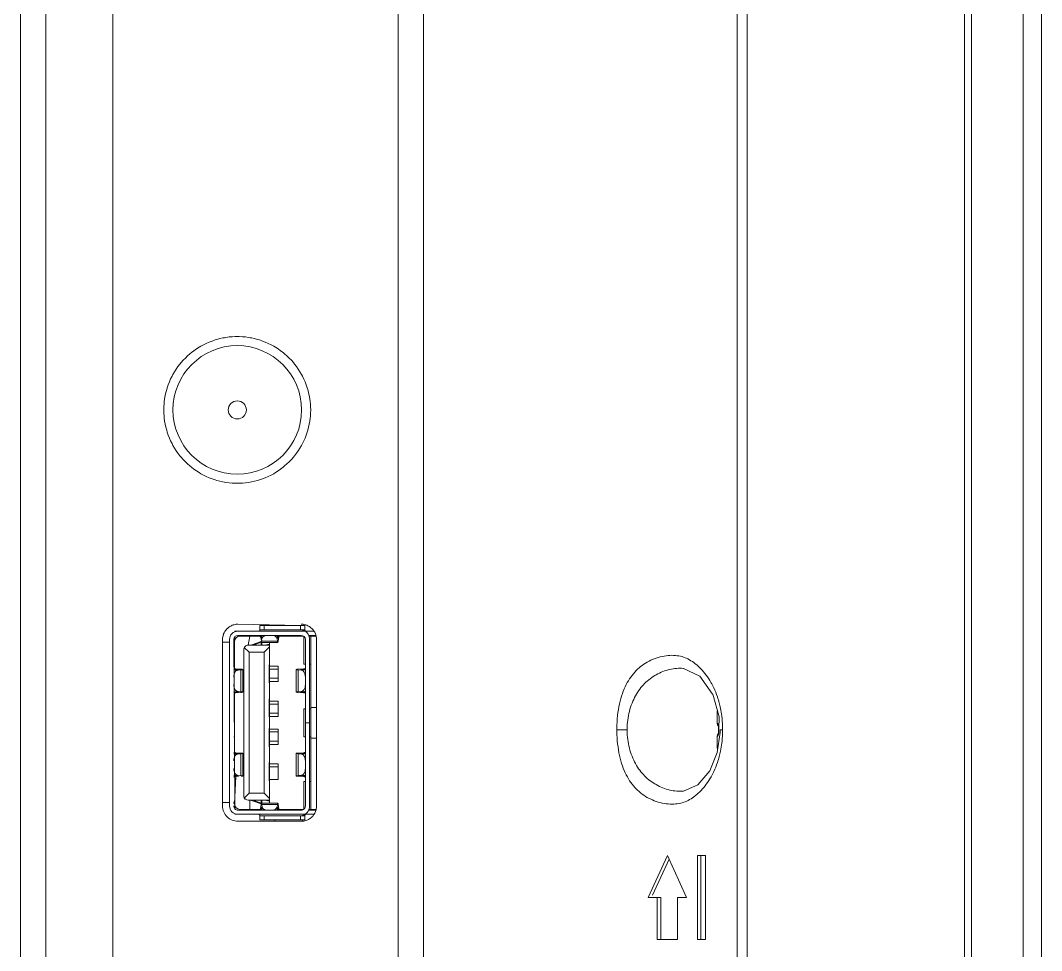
# Model space of a CAD drawing. Extents: x -382 to 1420, y -377 to 265.
# Drawn here: x -360.844 to -357.97, y -11.515 to -8.895 of the extents above; entities that cross this region are included whole.
import ezdxf

# ---------------------------------------------------------------- set-up
doc = ezdxf.new("R2010")
doc.units = 0
doc.header["$MEASUREMENT"] = 0
doc.layers.add('PDF_レイヤー 1', color=7, linetype='CONTINUOUS')

msp = doc.modelspace()

# ---------------------------------------------------------------- linework, layer by layer
at = {"layer": 'PDF_レイヤー 1', "lineweight": 0}
for points in [[(-358.18636, -25.74844), (-358.18636, 7.05656)], [(-358.18636, -25.74055), (-358.18636, 7.04876)], [(-358.02171, 7.05571), (-358.1667, 7.06835), (-358.1667, -25.76026)], [(-357.96984, 7.00387), (-358.02164, 7.05567), (-358.02164, -25.74753)], [(-358.02164, -25.74746), (-357.96984, -25.69579), (-357.96984, 7.00394)], [(-359.70952, -21.45991), (-359.70952, 5.1687), (-358.82682, 6.84425)], [(-358.82676, 6.84428), (-358.82676, -25.61062), (-358.1864, -25.61062)], [(-360.8436, -2.02815), (-360.8436, -25.70896)], [(-360.84365, -5.78133), (-360.77172, -5.78133), (-360.77172, -16.9502)], [(-360.23343, -9.78568), (-360.23912, -9.78568), (-360.24787, -9.78623), (-360.25662, -9.78693), (-360.26523, -9.78818), (-360.2694, -9.78887), (-360.27384, -9.78971), (-360.28232, -9.79151), (-360.29079, -9.79387), (-360.29606, -9.7954), (-360.3044, -9.79832), (-360.31245, -9.80137), (-360.32051, -9.80498), (-360.32828, -9.80887), (-360.33606, -9.8129), (-360.34092, -9.81582), (-360.34828, -9.82054), (-360.35536, -9.82554), (-360.36231, -9.83081), (-360.36661, -9.83442), (-360.37328, -9.84026), (-360.37953, -9.84623), (-360.38564, -9.85248), (-360.39133, -9.85914), (-360.39494, -9.86345), (-360.40022, -9.87039), (-360.40522, -9.87762), (-360.40994, -9.88484), (-360.41439, -9.89247), (-360.41703, -9.89747), (-360.42091, -9.90525), (-360.42439, -9.91317), (-360.42744, -9.92136), (-360.43036, -9.92969), (-360.43202, -9.93511), (-360.43425, -9.94344), (-360.43605, -9.95205), (-360.43772, -9.96066), (-360.43883, -9.96927), (-360.43938, -9.97497), (-360.43994, -9.98358), (-360.44008, -9.99247), (-360.43994, -10.00108), (-360.43938, -10.00983), (-360.43883, -10.01552), (-360.43772, -10.02399), (-360.43605, -10.03274), (-360.43425, -10.04121), (-360.43202, -10.04968), (-360.43036, -10.0551), (-360.42744, -10.06343), (-360.42439, -10.07149), (-360.42091, -10.07954), (-360.41703, -10.08718), (-360.41439, -10.09232), (-360.40994, -10.09982), (-360.40522, -10.10718), (-360.40022, -10.1144), (-360.39494, -10.12134), (-360.39133, -10.12565), (-360.38564, -10.13231), (-360.37953, -10.13856), (-360.37328, -10.14454), (-360.36661, -10.15023), (-360.36231, -10.15398), (-360.35536, -10.15926), (-360.34828, -10.16426), (-360.34092, -10.16884), (-360.33606, -10.17189), (-360.32828, -10.17592), (-360.32051, -10.17981), (-360.31245, -10.18328), (-360.3044, -10.18648), (-360.29606, -10.18939), (-360.29079, -10.19092), (-360.28232, -10.19314), (-360.27384, -10.19509), (-360.2694, -10.19592), (-360.26523, -10.19648), (-360.25662, -10.19773), (-360.24787, -10.19856), (-360.23912, -10.19898), (-360.23343, -10.19898)], [(-360.23343, -10.19899), (-360.22774, -10.19899), (-360.21899, -10.19857), (-360.21024, -10.19774), (-360.20163, -10.19649), (-360.19732, -10.19593), (-360.19302, -10.1951), (-360.18455, -10.19316), (-360.17607, -10.19093), (-360.17066, -10.18941), (-360.16247, -10.18649), (-360.15441, -10.1833), (-360.14636, -10.17982), (-360.13844, -10.17594), (-360.1308, -10.17191), (-360.12594, -10.16885), (-360.11858, -10.16427), (-360.1115, -10.15927), (-360.10455, -10.15399), (-360.10011, -10.15024), (-360.09358, -10.14455), (-360.08733, -10.13844), (-360.08122, -10.13233), (-360.07553, -10.12566), (-360.07192, -10.12122), (-360.0665, -10.11441), (-360.06164, -10.10719), (-360.05692, -10.09983), (-360.05247, -10.09219), (-360.04984, -10.08719), (-360.04595, -10.07956), (-360.04248, -10.0715), (-360.03928, -10.06331), (-360.0365, -10.05511), (-360.03484, -10.0497), (-360.03262, -10.04123), (-360.03081, -10.03275), (-360.02914, -10.024), (-360.02803, -10.01553), (-360.02748, -10.00984), (-360.02692, -10.00109), (-360.02678, -9.99248), (-360.02692, -9.98359), (-360.02748, -9.97498), (-360.02803, -9.96929), (-360.02914, -9.96068), (-360.03081, -9.95207), (-360.03262, -9.94346), (-360.03484, -9.93512), (-360.0365, -9.92971), (-360.03928, -9.92138), (-360.04248, -9.91318), (-360.04595, -9.90527), (-360.04984, -9.89749), (-360.05247, -9.89249), (-360.05692, -9.88485), (-360.06164, -9.87763), (-360.0665, -9.87041), (-360.07192, -9.86346), (-360.07553, -9.85916), (-360.08122, -9.85249), (-360.08733, -9.84624), (-360.09358, -9.84027), (-360.10011, -9.83444), (-360.10455, -9.83083), (-360.1115, -9.82555), (-360.11858, -9.82055), (-360.12594, -9.81583), (-360.1308, -9.81291), (-360.13844, -9.80875), (-360.14636, -9.805), (-360.15441, -9.80139), (-360.16247, -9.79833), (-360.17066, -9.79541), (-360.17607, -9.79389), (-360.18455, -9.79153), (-360.19302, -9.78972), (-360.19732, -9.78889), (-360.20163, -9.78819), (-360.21024, -9.78694), (-360.21899, -9.78625), (-360.22774, -9.78569), (-360.23343, -9.78569)], [(-360.04366, -10.61155), (-360.16962, -10.61155), (-360.16962, -10.59975)], [(-360.16959, -10.59976), (-360.04363, -10.59976), (-360.04363, -10.61156)], [(-360.15776, -10.59976), (-360.15776, -10.61156)], [(-360.24049, -10.61752), (-360.24049, -10.61544)], [(-360.24049, -10.61548), (-360.01814, -10.61548)], [(-360.24049, -10.64017), (-360.24049, -10.63156)], [(-360.16698, -10.62728), (-360.16615, -10.63353)], [(-360.16501, -10.63326), (-360.16417, -10.62728)], [(-360.16399, -10.62728), (-360.16358, -10.6359), (-360.1633, -10.63506), (-360.16288, -10.63395), (-360.16219, -10.63298), (-360.16135, -10.63201), (-360.16038, -10.6309), (-360.15913, -10.6302), (-360.15788, -10.62937), (-360.15691, -10.62881), (-360.15566, -10.62826), (-360.15427, -10.6277), (-360.15288, -10.62728), (-360.15274, -10.62728)], [(-360.13231, -10.62735), (-360.13079, -10.62763), (-360.12954, -10.62805), (-360.12801, -10.62874), (-360.12676, -10.62944), (-360.12551, -10.63027), (-360.1244, -10.6311), (-360.12426, -10.63124), (-360.12329, -10.63235), (-360.12245, -10.63319), (-360.12218, -10.63388), (-360.12162, -10.63499), (-360.12148, -10.63596), (-360.12107, -10.62735)], [(-360.1208, -10.62728), (-360.11997, -10.63326)], [(-360.1189, -10.63352), (-360.11807, -10.62727)], [(-360.11659, -10.63121), (-360.1184, -10.64357)], [(-360.11537, -10.62728), (-360.11565, -10.62742), (-360.11579, -10.62756), (-360.11593, -10.62784), (-360.11607, -10.62826), (-360.11607, -10.6284), (-360.11621, -10.62881), (-360.11621, -10.62923), (-360.11634, -10.62965), (-360.11634, -10.63006), (-360.11648, -10.63034), (-360.11648, -10.63076), (-360.11662, -10.63117)], [(-360.04716, -10.62919), (-360.11632, -10.62919)], [(-360.04567, -10.63053), (-360.04567, -10.70803)], [(-360.03305, -10.62728), (-360.01263, -10.62728)], [(-360.03224, -10.62919), (-360.0121, -10.62919)], [(-360.026, -10.62919), (-360.026, -11.11748)], [(-360.25507, -10.64655), (-360.27479, -10.64655)], [(-360.24326, -10.64655), (-360.24312, -10.64641), (-360.24285, -10.64627), (-360.24271, -10.64613), (-360.24243, -10.64599), (-360.24229, -10.64585), (-360.24201, -10.64571), (-360.24187, -10.64557), (-360.2416, -10.6453), (-360.24146, -10.64516), (-360.24132, -10.64502)], [(-360.24326, -10.65088), (-360.24312, -10.65046), (-360.24285, -10.64991), (-360.24271, -10.64977), (-360.24243, -10.64921), (-360.24215, -10.64866), (-360.24201, -10.64796), (-360.24187, -10.64755), (-360.2416, -10.64685), (-360.24146, -10.6463), (-360.24132, -10.64574), (-360.24132, -10.64505)], [(-360.19993, -10.67447), (-360.21354, -10.66114)], [(-360.20311, -10.65481), (-360.14243, -10.65481)], [(-360.19288, -10.65441), (-360.19288, -10.65482)], [(-360.16644, -10.64464), (-360.19282, -10.65437)], [(-360.18862, -10.65481), (-360.16612, -10.64648)], [(-360.16652, -10.64362), (-360.16652, -10.64403), (-360.16652, -10.64417), (-360.16638, -10.64459), (-360.16638, -10.64487), (-360.16624, -10.64528), (-360.16624, -10.64556), (-360.1661, -10.64598), (-360.1661, -10.64612), (-360.16596, -10.64653), (-360.16596, -10.64667), (-360.16569, -10.64681), (-360.16555, -10.64695), (-360.11944, -10.64695), (-360.11958, -10.64681), (-360.11986, -10.64667), (-360.11986, -10.64653), (-360.12, -10.64598), (-360.12, -10.64584), (-360.12014, -10.64542), (-360.12014, -10.64501), (-360.12027, -10.64459), (-360.12027, -10.64431), (-360.12041, -10.64403), (-360.12041, -10.64362), (-360.12055, -10.6432)], [(-360.16609, -10.64655), (-360.16609, -10.65488)], [(-360.16558, -10.64691), (-360.1653, -10.64677), (-360.16516, -10.64663), (-360.16502, -10.64607), (-360.16488, -10.64566), (-360.16474, -10.64524), (-360.16474, -10.64482), (-360.1646, -10.64441), (-360.1646, -10.64399), (-360.16446, -10.64371), (-360.16446, -10.6433), (-360.16446, -10.64316), (-360.12058, -10.64316)], [(-360.16413, -10.65481), (-360.16413, -10.64689)], [(-360.14249, -10.65984), (-360.15735, -10.67442)], [(-360.14249, -10.6525), (-360.15541, -10.65487)], [(-360.14249, -11.09966), (-360.14249, -10.64692)], [(-360.12052, -10.64316), (-360.1215, -10.63594)], [(-360.11998, -10.63326), (-360.11998, -10.63353), (-360.11998, -10.63367), (-360.11998, -10.63395), (-360.11998, -10.63409), (-360.11984, -10.63437), (-360.11984, -10.63451), (-360.1197, -10.63465), (-360.1197, -10.63492), (-360.11957, -10.63506), (-360.11943, -10.6352)], [(-360.11998, -10.63352), (-360.11887, -10.63352)], [(-360.11836, -10.64356), (-360.11836, -10.6437), (-360.11836, -10.64398), (-360.1185, -10.64439), (-360.1185, -10.64467), (-360.11864, -10.64509), (-360.11864, -10.64537), (-360.11877, -10.64578), (-360.11891, -10.6462), (-360.11891, -10.64634), (-360.11905, -10.64662), (-360.11919, -10.64676), (-360.11947, -10.64689)], [(-360.11944, -10.63515), (-360.1193, -10.63515), (-360.1193, -10.63487), (-360.11916, -10.63473), (-360.11916, -10.63445), (-360.11902, -10.63431), (-360.11902, -10.63417), (-360.11902, -10.6339), (-360.11902, -10.63376), (-360.11889, -10.63362), (-360.11889, -10.63348)], [(-360.15744, -11.07212), (-360.19993, -11.07212), (-360.19993, -10.67452)], [(-360.19991, -10.67447), (-360.15741, -10.67447), (-360.15741, -11.07208)], [(-358.96503, -10.69374), (-358.96892, -10.69179), (-358.97295, -10.69013), (-358.97711, -10.6886), (-358.98156, -10.68721), (-358.986, -10.68596), (-358.99058, -10.68513), (-358.9953, -10.68443), (-359.0003, -10.68388), (-359.0053, -10.6836), (-359.01044, -10.68346), (-359.01572, -10.6836), (-359.02114, -10.68402), (-359.02655, -10.68457), (-359.03211, -10.6854), (-359.03766, -10.68652), (-359.04322, -10.6879), (-359.04891, -10.68943), (-359.05447, -10.69124), (-359.06002, -10.69332), (-359.06558, -10.69554), (-359.06919, -10.69707), (-359.07446, -10.69971), (-359.0796, -10.70249), (-359.0846, -10.70554), (-359.08946, -10.7086), (-359.09391, -10.71193), (-359.09835, -10.71526), (-359.10266, -10.71901), (-359.10682, -10.72262), (-359.11085, -10.72665), (-359.11488, -10.73096), (-359.11863, -10.73526), (-359.12224, -10.73984), (-359.12585, -10.7447), (-359.12932, -10.7497), (-359.13265, -10.75498), (-359.13571, -10.7604), (-359.13876, -10.76609), (-359.14168, -10.77206), (-359.14446, -10.77817), (-359.1471, -10.7847), (-359.14946, -10.79137), (-359.15182, -10.79831), (-359.1539, -10.80539), (-359.15598, -10.81275), (-359.15765, -10.82039), (-359.15932, -10.82831), (-359.16085, -10.83636), (-359.16196, -10.84483), (-359.16307, -10.85331), (-359.1639, -10.86219), (-359.1646, -10.87108), (-359.16501, -10.88025), (-359.16515, -10.88941), (-359.16515, -10.89302)], [(-360.14254, -10.71001), (-360.14365, -10.71001), (-360.14365, -10.76112)], [(-360.11808, -10.71394), (-360.14252, -10.71394)], [(-360.11808, -10.7572), (-360.11808, -10.71387)], [(-360.04567, -10.70799), (-360.04178, -10.70799)], [(-360.02994, -10.70799), (-360.02605, -10.70799)], [(-358.88216, -10.80074), (-358.8823, -10.80032), (-358.88466, -10.7938), (-358.88702, -10.78755), (-358.88952, -10.78144), (-358.89216, -10.77547), (-358.89508, -10.76963), (-358.89799, -10.76408), (-358.90035, -10.75977), (-358.90355, -10.7545), (-358.90674, -10.74922), (-358.91022, -10.74408), (-358.91369, -10.73922), (-358.9173, -10.7345), (-358.92105, -10.72991), (-358.9248, -10.72561), (-358.92855, -10.72158), (-358.93244, -10.71755), (-358.93646, -10.71394), (-358.94035, -10.71047), (-358.94438, -10.70714), (-358.94855, -10.70408), (-358.95257, -10.70117), (-358.95674, -10.69853), (-358.96077, -10.69589), (-358.96507, -10.69367)], [(-360.24328, -10.74465), (-360.24328, -10.74423), (-360.24314, -10.74173), (-360.24286, -10.73937), (-360.24244, -10.73729), (-360.24217, -10.73646), (-360.24147, -10.73437), (-360.24078, -10.73271), (-360.23981, -10.7309), (-360.23911, -10.72979), (-360.23814, -10.72854), (-360.23717, -10.72757), (-360.23592, -10.7266), (-360.23494, -10.72604), (-360.23369, -10.72548), (-360.23244, -10.72507), (-360.23133, -10.72493), (-360.2405, -10.72451)], [(-360.24326, -10.71978), (-360.24132, -10.71978)], [(-360.24326, -10.7206), (-360.24326, -10.72073), (-360.24299, -10.72087), (-360.24243, -10.72101), (-360.24187, -10.72115), (-360.24132, -10.72129), (-360.24062, -10.72129), (-360.24021, -10.72143), (-360.24007, -10.72143), (-360.23951, -10.72143), (-360.23882, -10.72143), (-360.23826, -10.72157), (-360.23771, -10.72157)], [(-360.23214, -10.72385), (-360.23186, -10.72385), (-360.23158, -10.72385), (-360.23131, -10.72385), (-360.23089, -10.72385), (-360.23061, -10.72385), (-360.23047, -10.72371), (-360.2302, -10.72371), (-360.22992, -10.72371), (-360.22964, -10.72357), (-360.2295, -10.72357), (-360.2295, -10.72343)], [(-360.23188, -10.72385), (-360.23188, -10.72301)], [(-360.2295, -10.72344), (-360.22964, -10.72344), (-360.22992, -10.7233), (-360.23006, -10.7233), (-360.2302, -10.7233), (-360.23033, -10.72317), (-360.23061, -10.72317), (-360.23089, -10.72317), (-360.23117, -10.72317), (-360.23131, -10.72317), (-360.23158, -10.72317), (-360.23186, -10.72303)], [(-360.23132, -10.72494), (-360.22299, -10.72425), (-360.22299, -10.78605)], [(-360.22297, -10.72428), (-360.22242, -10.72428), (-360.22186, -10.72428), (-360.22131, -10.72428), (-360.22075, -10.72414), (-360.2202, -10.72414), (-360.21964, -10.724), (-360.21908, -10.724), (-360.21853, -10.72386), (-360.21797, -10.72372), (-360.2177, -10.72358), (-360.2177, -10.72344), (-360.2177, -10.78691), (-360.2177, -10.78705), (-360.21797, -10.78719), (-360.21839, -10.78733), (-360.21895, -10.78733), (-360.21895, -10.78746), (-360.21936, -10.78746), (-360.21992, -10.7876), (-360.22033, -10.7876), (-360.22047, -10.7876), (-360.22089, -10.7876), (-360.22145, -10.78774), (-360.22186, -10.78774), (-360.22242, -10.78774)], [(-360.11808, -10.72222), (-360.14252, -10.72222)], [(-360.06202, -10.78608), (-360.06243, -10.78622), (-360.06299, -10.78622), (-360.06354, -10.78622), (-360.0641, -10.78635), (-360.06424, -10.78635), (-360.06479, -10.78635), (-360.06535, -10.78649), (-360.0659, -10.78649), (-360.06646, -10.78663), (-360.06702, -10.78677), (-360.06729, -10.78677), (-360.06729, -10.78691), (-360.06729, -10.72344), (-360.06729, -10.7233), (-360.06702, -10.7233), (-360.0666, -10.72317), (-360.06604, -10.72303), (-360.06563, -10.72303), (-360.06507, -10.72289), (-360.06452, -10.72289), (-360.0641, -10.72275), (-360.06354, -10.72275), (-360.06299, -10.72275), (-360.06257, -10.72275)], [(-360.062, -10.72425), (-360.06256, -10.72425), (-360.06311, -10.72425), (-360.06367, -10.72411), (-360.06422, -10.72411), (-360.06436, -10.72411), (-360.06492, -10.72411), (-360.06533, -10.72397), (-360.06589, -10.72397), (-360.06645, -10.72383), (-360.067, -10.72369), (-360.06728, -10.72355), (-360.06728, -10.72342)], [(-360.06254, -10.72276), (-360.04727, -10.72151)], [(-360.0536, -10.72493), (-360.06207, -10.72423)], [(-360.05353, -10.78555), (-360.062, -10.7861), (-360.062, -10.7243)], [(-360.0555, -10.72344), (-360.0555, -10.72358), (-360.05536, -10.72358), (-360.05509, -10.72372), (-360.05481, -10.72372), (-360.05453, -10.72372), (-360.05425, -10.72386), (-360.05397, -10.72386), (-360.0537, -10.72386), (-360.05342, -10.72386), (-360.05314, -10.72386), (-360.05286, -10.72386)], [(-360.05549, -10.72346), (-360.05535, -10.72346), (-360.05507, -10.72332), (-360.05493, -10.72332), (-360.05466, -10.72332), (-360.05438, -10.72318), (-360.05424, -10.72318), (-360.05396, -10.72318), (-360.05368, -10.72318), (-360.05341, -10.72318), (-360.05313, -10.72304), (-360.05313, -10.72387)], [(-360.04445, -10.72453), (-360.05361, -10.72494)], [(-360.04173, -10.74459), (-360.04173, -10.74418), (-360.04186, -10.74168), (-360.04214, -10.73946), (-360.04256, -10.73723), (-360.04284, -10.7364), (-360.04353, -10.73446), (-360.04423, -10.73265), (-360.0452, -10.73084), (-360.04589, -10.72987), (-360.04686, -10.72862), (-360.04784, -10.72751), (-360.04909, -10.72654), (-360.05006, -10.72598), (-360.05131, -10.72543), (-360.05242, -10.72501), (-360.05353, -10.72487)], [(-360.04173, -10.72222), (-360.05311, -10.72305)], [(-360.05285, -10.72385), (-360.04438, -10.72454)], [(-360.04723, -10.72154), (-360.04709, -10.72154), (-360.04653, -10.72154), (-360.04598, -10.7214), (-360.04542, -10.7214), (-360.04486, -10.7214), (-360.04473, -10.7214), (-360.04417, -10.72126), (-360.04361, -10.72112), (-360.04306, -10.72112), (-360.04264, -10.72098), (-360.04209, -10.72085), (-360.04181, -10.72071), (-360.04167, -10.72057)], [(-358.97835, -10.72035), (-358.98293, -10.72007), (-358.98751, -10.71993), (-358.9921, -10.72007), (-358.99682, -10.72021), (-359.00168, -10.72076), (-359.0064, -10.72146), (-359.01126, -10.72229), (-359.01612, -10.72312), (-359.02098, -10.72437), (-359.02598, -10.7259), (-359.03084, -10.72757), (-359.0357, -10.72923), (-359.04056, -10.73132), (-359.04529, -10.73354), (-359.05001, -10.73576), (-359.05473, -10.7384), (-359.0582, -10.74034), (-359.06265, -10.74312), (-359.06709, -10.74604), (-359.0714, -10.74923), (-359.07556, -10.75243), (-359.07945, -10.7559), (-359.08334, -10.75923), (-359.08695, -10.76284), (-359.09056, -10.76659), (-359.09403, -10.77048), (-359.09737, -10.77451), (-359.1007, -10.77895), (-359.10389, -10.78326), (-359.10681, -10.78784), (-359.10973, -10.79256), (-359.11264, -10.79742), (-359.11528, -10.80256), (-359.11778, -10.8077), (-359.12014, -10.81298), (-359.12236, -10.81839), (-359.12445, -10.82395), (-359.12639, -10.82964), (-359.1282, -10.83534), (-359.12986, -10.84131), (-359.13125, -10.84728), (-359.1325, -10.85339), (-359.13361, -10.8595), (-359.13458, -10.86561), (-359.13528, -10.87186), (-359.13583, -10.87811), (-359.13625, -10.88436), (-359.13639, -10.89033), (-359.13639, -10.89297), (-359.16528, -10.89297)], [(-358.97731, -10.72046), (-358.93162, -10.74198), (-358.89551, -10.79267)], [(-360.24326, -10.76588), (-360.24326, -10.7663), (-360.24312, -10.7688), (-360.24285, -10.77102), (-360.24243, -10.77324), (-360.24215, -10.77408), (-360.24146, -10.77588), (-360.24076, -10.77783), (-360.23979, -10.77949), (-360.2391, -10.78047), (-360.23812, -10.78185), (-360.23715, -10.78297), (-360.2359, -10.7838), (-360.23493, -10.78449), (-360.23368, -10.78505), (-360.23243, -10.78547), (-360.23132, -10.7856)], [(-360.14249, -10.76115), (-360.14361, -10.76115)], [(-360.11808, -10.74812), (-360.14252, -10.74812)], [(-360.14249, -10.7572), (-360.11805, -10.7572)], [(-360.0418, -10.76583), (-360.0418, -10.76624), (-360.04193, -10.76874), (-360.04207, -10.77111), (-360.04263, -10.77319), (-360.04277, -10.77402), (-360.04346, -10.77597), (-360.04429, -10.77777), (-360.04513, -10.77944), (-360.04582, -10.78055), (-360.04693, -10.78194), (-360.04791, -10.78291), (-360.04902, -10.78374), (-360.05013, -10.78444), (-360.05124, -10.78499), (-360.05249, -10.78541), (-360.0536, -10.78555), (-360.04443, -10.78597)], [(-360.23778, -10.78895), (-360.23792, -10.78895), (-360.23847, -10.78895), (-360.23903, -10.78895), (-360.23958, -10.78909), (-360.24014, -10.78909), (-360.24028, -10.78909), (-360.24069, -10.78923), (-360.24139, -10.78923), (-360.24194, -10.78937), (-360.24236, -10.78951), (-360.24292, -10.78965), (-360.24319, -10.78965), (-360.24333, -10.78978)], [(-360.24326, -10.78827), (-360.23188, -10.7873)], [(-360.24131, -10.95739), (-360.24131, -10.78921)], [(-360.24049, -10.78597), (-360.23132, -10.78555)], [(-360.23214, -10.78651), (-360.24047, -10.78595)], [(-360.22238, -10.78773), (-360.23779, -10.78898)], [(-360.2295, -10.78691), (-360.22964, -10.78691), (-360.22992, -10.78677), (-360.2302, -10.78677), (-360.23047, -10.78663), (-360.23075, -10.78663), (-360.23103, -10.78663), (-360.23131, -10.78663), (-360.23158, -10.78663), (-360.23186, -10.78649), (-360.23214, -10.78649)], [(-360.22951, -10.7869), (-360.22951, -10.78703), (-360.22965, -10.78703), (-360.22993, -10.78717), (-360.23007, -10.78717), (-360.23035, -10.78717), (-360.23049, -10.78717), (-360.23076, -10.78731), (-360.23104, -10.78731), (-360.23132, -10.78731), (-360.2316, -10.78731), (-360.23188, -10.78731), (-360.23188, -10.78648)], [(-360.23133, -10.78555), (-360.223, -10.7861)], [(-360.22299, -10.7861), (-360.22243, -10.78624), (-360.22188, -10.78624), (-360.22132, -10.78624), (-360.22077, -10.78638), (-360.22063, -10.78638), (-360.22007, -10.78638), (-360.21952, -10.78652), (-360.2191, -10.78652), (-360.21854, -10.78666), (-360.21799, -10.7868), (-360.21771, -10.7868), (-360.21771, -10.78694)], [(-360.06254, -10.78773), (-360.06268, -10.78773), (-360.0631, -10.78773), (-360.06365, -10.78773), (-360.06407, -10.78759), (-360.06463, -10.78759), (-360.06518, -10.78759), (-360.0656, -10.78745), (-360.06602, -10.78731), (-360.06643, -10.78731), (-360.06699, -10.78717), (-360.06727, -10.78703), (-360.06727, -10.7869)], [(-360.04723, -10.78895), (-360.0625, -10.7877)], [(-360.0555, -10.78691), (-360.0555, -10.78705), (-360.05536, -10.78705), (-360.05509, -10.78719), (-360.05495, -10.78719), (-360.05481, -10.78719), (-360.05467, -10.78719), (-360.05439, -10.78733), (-360.05411, -10.78733), (-360.05384, -10.78733), (-360.05356, -10.78733), (-360.05342, -10.78733), (-360.05314, -10.78733)], [(-360.05285, -10.78651), (-360.05313, -10.78665), (-360.05341, -10.78665), (-360.05368, -10.78665), (-360.05396, -10.78665), (-360.05424, -10.78665), (-360.05452, -10.78678), (-360.05479, -10.78678), (-360.05507, -10.78678), (-360.05535, -10.78692), (-360.05549, -10.78692)], [(-360.05313, -10.78651), (-360.05313, -10.78734)], [(-360.05313, -10.78731), (-360.04174, -10.78828)], [(-360.04445, -10.78597), (-360.05292, -10.78652)], [(-360.04173, -10.78976), (-360.04173, -10.78962), (-360.042, -10.78962), (-360.04256, -10.78948), (-360.04311, -10.78934), (-360.04367, -10.7892), (-360.04423, -10.7892), (-360.04478, -10.78906), (-360.04492, -10.78906), (-360.04548, -10.78906), (-360.04603, -10.78892), (-360.04673, -10.78892), (-360.04728, -10.78892)], [(-358.89545, -10.7926), (-358.87698, -10.85649)], [(-360.24131, -10.83397), (-360.24325, -10.83397)], [(-360.14254, -10.80563), (-360.14365, -10.80563), (-360.14365, -10.85674)], [(-360.11808, -10.81227), (-360.14252, -10.81227)], [(-360.11808, -10.82055), (-360.14252, -10.82055)], [(-360.11808, -10.85567), (-360.11808, -10.81234)], [(-360.04567, -10.83397), (-360.04567, -10.91258)], [(-360.04173, -10.83397), (-360.04561, -10.83397)], [(-360.026, -10.83397), (-360.02989, -10.83397)], [(-360.0102, -10.83004), (-360.02603, -10.83004)], [(-360.14249, -10.85675), (-360.14361, -10.85675)], [(-360.11808, -10.84658), (-360.14252, -10.84658)], [(-360.14249, -10.85567), (-360.11805, -10.85567)], [(-358.88176, -10.83818), (-358.88176, -10.83818)], [(-360.14365, -10.88984), (-360.14254, -10.88984)], [(-360.14365, -10.94098), (-360.14365, -10.88987)], [(-360.11808, -10.89107), (-360.14252, -10.89107)], [(-360.11808, -10.93433), (-360.11808, -10.891)], [(-358.88176, -10.87507), (-358.8819, -10.87507), (-358.88204, -10.87507), (-358.88218, -10.87507), (-358.88231, -10.87493), (-358.88245, -10.87493), (-358.88259, -10.87493), (-358.88287, -10.87507), (-358.88315, -10.87507), (-358.88315, -10.87521)], [(-358.87863, -10.88944), (-358.87863, -10.89153)], [(-358.87808, -10.89147), (-358.87822, -10.89147), (-358.87836, -10.89147), (-358.8785, -10.89147), (-358.87863, -10.89147), (-358.87863, -10.89439)], [(-358.87809, -10.89446), (-358.87809, -10.89154)], [(-360.24326, -10.91263), (-360.24132, -10.91263)], [(-360.11808, -10.89934), (-360.14252, -10.89934)], [(-360.04567, -10.91263), (-360.04178, -10.91263)], [(-360.02994, -10.91263), (-360.02605, -10.91263)], [(-360.026, -10.9167), (-360.01017, -10.9167)], [(-358.96456, -11.09206), (-358.96845, -11.09415), (-358.97247, -11.09567), (-358.97664, -11.09734), (-358.98108, -11.09873), (-358.98553, -11.09984), (-358.99011, -11.10081), (-358.99497, -11.10151), (-358.99983, -11.10206), (-359.00483, -11.10248), (-359.01011, -11.10248), (-359.01525, -11.10234), (-359.02066, -11.10206), (-359.02608, -11.10137), (-359.03163, -11.10067), (-359.03719, -11.09956), (-359.04288, -11.09831), (-359.04844, -11.09665), (-359.05413, -11.09498), (-359.05969, -11.0929), (-359.0651, -11.09054), (-359.06885, -11.08901), (-359.07427, -11.08637), (-359.07941, -11.08359), (-359.08441, -11.08067), (-359.08913, -11.07762), (-359.09371, -11.07429), (-359.09816, -11.07095), (-359.10246, -11.06734), (-359.10663, -11.06359), (-359.11066, -11.05957), (-359.11468, -11.0554), (-359.11843, -11.05096), (-359.12218, -11.04637), (-359.12565, -11.04165), (-359.12913, -11.03665), (-359.13232, -11.03137), (-359.13551, -11.02582), (-359.13857, -11.02012), (-359.14149, -11.01415), (-359.14426, -11.00818), (-359.1469, -11.00165), (-359.1494, -10.99499), (-359.15162, -10.98804), (-359.15385, -10.98096), (-359.15579, -10.97346), (-359.1576, -10.96596), (-359.15926, -10.95805), (-359.16079, -10.94999), (-359.1619, -10.94152), (-359.16301, -10.93291), (-359.16398, -10.9243), (-359.16454, -10.91541), (-359.16496, -10.90625), (-359.16523, -10.89694), (-359.16523, -10.89291)], [(-358.88, -10.90544), (-358.88013, -10.90572), (-358.88055, -10.90627), (-358.88083, -10.90683), (-358.88097, -10.90697), (-358.88125, -10.90752), (-358.88138, -10.90808), (-358.88152, -10.9085), (-358.88166, -10.90919), (-358.8818, -10.90975), (-358.8818, -10.9103), (-358.8818, -10.911)], [(-358.88, -10.90572), (-358.88, -10.90572)], [(-360.14249, -10.94098), (-360.14361, -10.94098)], [(-360.11808, -10.92524), (-360.14252, -10.92524)], [(-360.14249, -10.93433), (-360.11805, -10.93433)], [(-358.88319, -10.9304), (-358.88305, -10.93665)], [(-358.88298, -10.93663), (-358.88243, -10.94288)], [(-358.88244, -10.94288), (-358.88175, -10.94774)], [(-358.88148, -10.94956), (-358.88176, -10.94776), (-358.88176, -10.9479)], [(-360.24328, -10.98077), (-360.24328, -10.98035), (-360.24314, -10.97799), (-360.24286, -10.97563), (-360.24244, -10.97341), (-360.24217, -10.97271), (-360.24147, -10.97063), (-360.24078, -10.96882), (-360.23981, -10.96716), (-360.23911, -10.96605), (-360.23814, -10.9648), (-360.23717, -10.96382), (-360.23592, -10.96285), (-360.23494, -10.96216), (-360.23369, -10.9616), (-360.23244, -10.96132), (-360.23133, -10.96105), (-360.2405, -10.96063)], [(-360.24326, -10.95684), (-360.24326, -10.95698), (-360.24299, -10.95712), (-360.24243, -10.95726), (-360.24187, -10.95739), (-360.24132, -10.95739), (-360.24062, -10.95753), (-360.24021, -10.95753), (-360.24007, -10.95753), (-360.23951, -10.95767), (-360.23882, -10.95767), (-360.23826, -10.95767), (-360.23771, -10.95781)], [(-360.23188, -10.95928), (-360.24326, -10.95845)], [(-360.24326, -10.96132), (-360.24299, -10.96119), (-360.24271, -10.96119), (-360.24243, -10.96105), (-360.24215, -10.96091), (-360.24187, -10.96091), (-360.2416, -10.96077), (-360.24132, -10.96077), (-360.24104, -10.96077), (-360.24076, -10.96063), (-360.24049, -10.96063)], [(-360.24049, -10.96064), (-360.23215, -10.96009)], [(-360.23778, -10.9578), (-360.22236, -10.95891)], [(-360.23214, -10.9601), (-360.23186, -10.9601), (-360.23158, -10.9601), (-360.23131, -10.9601), (-360.23089, -10.95996), (-360.23061, -10.95996), (-360.23047, -10.95996), (-360.2302, -10.95996), (-360.22992, -10.95982), (-360.22964, -10.95982), (-360.2295, -10.95982), (-360.2295, -10.95969)], [(-360.23188, -10.9601), (-360.23188, -10.95927)], [(-360.2295, -10.9597), (-360.2295, -10.95956), (-360.22964, -10.95956), (-360.22992, -10.95956), (-360.23006, -10.95942), (-360.2302, -10.95942), (-360.23033, -10.95942), (-360.23061, -10.95942), (-360.23089, -10.95942), (-360.23117, -10.95928), (-360.23131, -10.95928), (-360.23158, -10.95928), (-360.23186, -10.95928)], [(-360.23132, -10.96106), (-360.22299, -10.96051), (-360.22299, -11.02231)], [(-360.22297, -10.96053), (-360.22242, -10.96053), (-360.22186, -10.96039), (-360.22131, -10.96039), (-360.22075, -10.96039), (-360.2202, -10.96026), (-360.21964, -10.96026), (-360.21908, -10.96012), (-360.21853, -10.96012), (-360.21797, -10.95998), (-360.2177, -10.95984), (-360.2177, -10.9597), (-360.2177, -11.02317), (-360.2177, -11.02331), (-360.21797, -11.02344), (-360.21839, -11.02344), (-360.21895, -11.02358), (-360.21936, -11.02372), (-360.21992, -11.02372), (-360.22033, -11.02386), (-360.22047, -11.02386), (-360.22089, -11.02386), (-360.22145, -11.02386), (-360.22186, -11.024), (-360.22242, -11.024)], [(-360.22238, -10.95888), (-360.22182, -10.95888), (-360.2214, -10.95902), (-360.22085, -10.95902), (-360.22029, -10.95902), (-360.21974, -10.95916), (-360.21932, -10.95916), (-360.2189, -10.9593), (-360.21849, -10.9593), (-360.21793, -10.95944), (-360.21779, -10.95957), (-360.21765, -10.95971)], [(-360.06202, -11.02233), (-360.06243, -11.02233), (-360.06299, -11.02247), (-360.06354, -11.02247), (-360.0641, -11.02247), (-360.06424, -11.02247), (-360.06479, -11.02261), (-360.06535, -11.02261), (-360.0659, -11.02275), (-360.06646, -11.02275), (-360.06702, -11.02289), (-360.06729, -11.02303), (-360.06729, -11.02317), (-360.06729, -10.9597), (-360.06729, -10.95956), (-360.06702, -10.95942), (-360.0666, -10.95928), (-360.06604, -10.95928), (-360.06563, -10.95914), (-360.06507, -10.95914), (-360.06452, -10.95901), (-360.0641, -10.95901), (-360.06354, -10.95901), (-360.06299, -10.95887), (-360.06257, -10.95887)], [(-360.062, -10.96051), (-360.06256, -10.96051), (-360.06311, -10.96037), (-360.06367, -10.96037), (-360.06422, -10.96037), (-360.06436, -10.96037), (-360.06492, -10.96023), (-360.06533, -10.96023), (-360.06589, -10.96009), (-360.06645, -10.96009), (-360.067, -10.95995), (-360.06728, -10.95981), (-360.06728, -10.95967)], [(-360.06254, -10.95888), (-360.04727, -10.95777)], [(-360.0536, -10.96105), (-360.06207, -10.96049)], [(-360.05353, -11.02179), (-360.062, -11.02235), (-360.062, -10.96055)], [(-360.0555, -10.9597), (-360.0555, -10.95984), (-360.05536, -10.95984), (-360.05509, -10.95984), (-360.05481, -10.95998), (-360.05453, -10.95998), (-360.05425, -10.95998), (-360.05397, -10.95998), (-360.0537, -10.96012), (-360.05342, -10.96012), (-360.05314, -10.96012), (-360.05286, -10.96012)], [(-360.05549, -10.9597), (-360.05549, -10.95956), (-360.05535, -10.95956), (-360.05507, -10.95956), (-360.05493, -10.95942), (-360.05466, -10.95942), (-360.05438, -10.95942), (-360.05424, -10.95942), (-360.05396, -10.95928), (-360.05368, -10.95928), (-360.05341, -10.95928), (-360.05313, -10.95928), (-360.05313, -10.96012)], [(-360.04167, -10.96134), (-360.04195, -10.9612), (-360.04223, -10.9612), (-360.0425, -10.96106), (-360.04278, -10.96092), (-360.04306, -10.96092), (-360.04334, -10.96078), (-360.04361, -10.96078), (-360.04389, -10.96078), (-360.04417, -10.96064), (-360.04445, -10.96064), (-360.05361, -10.96106)], [(-360.04173, -10.98071), (-360.04173, -10.9803), (-360.04186, -10.97793), (-360.04214, -10.97571), (-360.04256, -10.97335), (-360.04284, -10.97266), (-360.04353, -10.97071), (-360.04423, -10.96877), (-360.0452, -10.9671), (-360.04589, -10.96613), (-360.04686, -10.96488), (-360.04784, -10.96377), (-360.04909, -10.9628), (-360.05006, -10.9621), (-360.05131, -10.96155), (-360.05242, -10.96127), (-360.05353, -10.96099)], [(-360.04173, -10.95848), (-360.05311, -10.95931)], [(-360.05285, -10.9601), (-360.04438, -10.96066)], [(-360.04723, -10.9578), (-360.04709, -10.9578), (-360.04653, -10.95766), (-360.04598, -10.95766), (-360.04542, -10.95766), (-360.04486, -10.95752), (-360.04473, -10.95752), (-360.04417, -10.95752), (-360.04361, -10.95738), (-360.04306, -10.95738), (-360.04264, -10.95724), (-360.04209, -10.9571), (-360.04181, -10.95696), (-360.04167, -10.95682)], [(-360.14254, -10.98546), (-360.14365, -10.98546), (-360.14365, -11.03671)], [(-360.11808, -10.98939), (-360.14252, -10.98939)], [(-360.11808, -10.99767), (-360.14252, -10.99767)], [(-360.11808, -11.03279), (-360.11808, -10.98946)], [(-360.0418, -11.00208), (-360.0418, -11.0025), (-360.04193, -11.00486), (-360.04207, -11.00722), (-360.04263, -11.00945), (-360.04277, -11.01014), (-360.04346, -11.01222), (-360.04429, -11.01403), (-360.04513, -11.01569), (-360.04582, -11.01681), (-360.04693, -11.01806), (-360.04791, -11.01903), (-360.04902, -11.02), (-360.05013, -11.02069), (-360.05124, -11.02125), (-360.05249, -11.02153), (-360.0536, -11.02181), (-360.04443, -11.02222)], [(-358.88216, -10.98532), (-358.88216, -10.98546), (-358.88452, -10.99199), (-358.88702, -10.99838), (-358.88952, -11.00449), (-358.89216, -11.01046), (-358.89494, -11.01615), (-358.89786, -11.02185), (-358.89994, -11.0256), (-358.90313, -11.03101), (-358.90647, -11.03629), (-358.9098, -11.04129), (-358.91341, -11.04629), (-358.91688, -11.05115), (-358.92063, -11.05559), (-358.92438, -11.0599), (-358.92827, -11.06407), (-358.93202, -11.06809), (-358.93605, -11.0717), (-358.94007, -11.07518), (-358.94396, -11.07865), (-358.94813, -11.08156), (-358.95216, -11.08462), (-358.95632, -11.08726), (-358.96035, -11.08976), (-358.96452, -11.09212)], [(-360.23778, -11.02507), (-360.23792, -11.02507), (-360.23847, -11.02521), (-360.23903, -11.02521), (-360.23958, -11.02521), (-360.24014, -11.02535), (-360.24028, -11.02535), (-360.24069, -11.02535), (-360.24139, -11.02549), (-360.24194, -11.02549), (-360.24236, -11.02562), (-360.24292, -11.02576), (-360.24319, -11.0259), (-360.24333, -11.02604)], [(-360.24326, -11.02153), (-360.24299, -11.02153), (-360.24271, -11.02167), (-360.24243, -11.02181), (-360.24215, -11.02194), (-360.24187, -11.02194), (-360.2416, -11.02208), (-360.24132, -11.02208), (-360.24104, -11.02208), (-360.24076, -11.02222), (-360.24049, -11.02222), (-360.23132, -11.02181)], [(-360.24326, -11.02439), (-360.23188, -11.02356)], [(-360.24131, -11.02683), (-360.24325, -11.02683)], [(-360.23214, -11.02276), (-360.24047, -11.02221)], [(-360.22951, -11.02315), (-360.22951, -11.02329), (-360.22965, -11.02329), (-360.22993, -11.02329), (-360.23007, -11.02343), (-360.23035, -11.02343), (-360.23049, -11.02343), (-360.23076, -11.02343), (-360.23104, -11.02343), (-360.23132, -11.02357), (-360.2316, -11.02357), (-360.23188, -11.02357), (-360.23188, -11.02274)], [(-360.22299, -11.02235), (-360.22243, -11.02235), (-360.22188, -11.02249), (-360.22132, -11.02249), (-360.22077, -11.02249), (-360.22063, -11.02249), (-360.22007, -11.02262), (-360.21952, -11.02262), (-360.2191, -11.02276), (-360.21854, -11.02276), (-360.21799, -11.0229), (-360.21771, -11.02304), (-360.21771, -11.02318)], [(-360.14249, -11.03279), (-360.11805, -11.03279)], [(-360.06254, -11.02397), (-360.06268, -11.02397), (-360.0631, -11.02383), (-360.06365, -11.02383), (-360.06407, -11.02383), (-360.06463, -11.02383), (-360.06518, -11.02369), (-360.0656, -11.02369), (-360.06602, -11.02356), (-360.06643, -11.02356), (-360.06699, -11.02342), (-360.06727, -11.02328), (-360.06727, -11.02314)], [(-360.04723, -11.02507), (-360.0625, -11.02396)], [(-360.0555, -11.02317), (-360.0555, -11.02331), (-360.05536, -11.02331), (-360.05509, -11.02331), (-360.05495, -11.02344), (-360.05481, -11.02344), (-360.05467, -11.02344), (-360.05439, -11.02344), (-360.05411, -11.02344), (-360.05384, -11.02358), (-360.05356, -11.02358), (-360.05342, -11.02358), (-360.05314, -11.02358)], [(-360.05549, -11.02318), (-360.05549, -11.02304), (-360.05535, -11.02304), (-360.05507, -11.02304), (-360.05479, -11.0229), (-360.05452, -11.0229), (-360.05424, -11.0229), (-360.05396, -11.0229), (-360.05368, -11.02276), (-360.05341, -11.02276), (-360.05313, -11.02276), (-360.05285, -11.02276), (-360.04438, -11.02221)], [(-360.05313, -11.02276), (-360.05313, -11.0236)], [(-360.05313, -11.02357), (-360.04174, -11.0244)], [(-360.04173, -11.02601), (-360.04173, -11.02587), (-360.042, -11.02574), (-360.04256, -11.0256), (-360.04311, -11.02546), (-360.04367, -11.02546), (-360.04423, -11.02532), (-360.04478, -11.02532), (-360.04492, -11.02532), (-360.04548, -11.02518), (-360.04603, -11.02518), (-360.04673, -11.02518), (-360.04728, -11.02504)], [(-360.04445, -11.02222), (-360.04417, -11.02222), (-360.04389, -11.02208), (-360.04361, -11.02208), (-360.04334, -11.02208), (-360.04306, -11.02194), (-360.04278, -11.02194), (-360.0425, -11.02181), (-360.04223, -11.02167), (-360.04195, -11.02153), (-360.04167, -11.02153)], [(-360.14249, -11.03672), (-360.14361, -11.03672)], [(-360.04567, -11.03862), (-360.04567, -11.11626)], [(-360.04173, -11.03862), (-360.04561, -11.03862)], [(-360.026, -11.03862), (-360.02989, -11.03862)], [(-360.14249, -11.09179), (-360.20318, -11.09179)], [(-360.19288, -11.09179), (-360.19288, -11.0922), (-360.16649, -11.10192)], [(-360.16609, -11.10006), (-360.18859, -11.09173)], [(-360.16609, -11.09179), (-360.16609, -11.10012)], [(-360.16413, -11.09966), (-360.16413, -11.09174)], [(-360.15741, -11.07212), (-360.14255, -11.0867)], [(-360.15545, -11.09179), (-360.14254, -11.09428)], [(-360.25507, -11.09776), (-360.27479, -11.09776)], [(-360.24326, -11.10006), (-360.24312, -11.1002), (-360.24285, -11.10034), (-360.24271, -11.10048), (-360.24243, -11.10062), (-360.24229, -11.1009), (-360.24201, -11.10103), (-360.24187, -11.10117), (-360.2416, -11.10131), (-360.24146, -11.10145), (-360.24132, -11.10159)], [(-360.24131, -11.10155), (-360.24131, -11.10113), (-360.24144, -11.10044), (-360.24158, -11.09988), (-360.24158, -11.09974), (-360.24186, -11.09919), (-360.242, -11.09863), (-360.24228, -11.09808), (-360.24242, -11.09752), (-360.24269, -11.09683), (-360.24297, -11.09627), (-360.24325, -11.09572)], [(-360.16962, -11.11932), (-360.16934, -11.11932), (-360.1692, -11.11905), (-360.16906, -11.11891), (-360.16892, -11.11835), (-360.16892, -11.11821), (-360.16878, -11.1178), (-360.16878, -11.11738), (-360.16865, -11.11696), (-360.16851, -11.11655), (-360.16851, -11.11627), (-360.16837, -11.11585), (-360.16837, -11.11544)], [(-360.1684, -11.11538), (-360.16659, -11.10302)], [(-360.16609, -11.11321), (-360.16692, -11.11932)], [(-360.16658, -11.10305), (-360.16658, -11.10263), (-360.16658, -11.10235), (-360.16644, -11.10194), (-360.16644, -11.10166), (-360.1663, -11.10124), (-360.16616, -11.10083), (-360.16616, -11.10055), (-360.16616, -11.10041), (-360.16602, -11.10013), (-360.16574, -11.09985), (-360.1656, -11.09971)], [(-360.16501, -11.11321), (-360.16612, -11.11321)], [(-360.16555, -11.11145), (-360.16569, -11.11159), (-360.16569, -11.11173), (-360.16583, -11.11187), (-360.16583, -11.11201), (-360.16583, -11.11214), (-360.16583, -11.11228), (-360.16596, -11.11256), (-360.16596, -11.1127), (-360.16596, -11.11284), (-360.16596, -11.11298), (-360.1661, -11.11326)], [(-360.16501, -11.11335), (-360.16501, -11.11321), (-360.16501, -11.11294), (-360.16501, -11.1128), (-360.16501, -11.11252), (-360.16515, -11.11238), (-360.16515, -11.11224), (-360.16528, -11.11196), (-360.16528, -11.11182), (-360.16542, -11.11169), (-360.16556, -11.11141)], [(-360.16444, -11.10341), (-360.16458, -11.10299), (-360.16458, -11.10258), (-360.16458, -11.10244), (-360.16471, -11.10202), (-360.16485, -11.1016), (-360.16485, -11.10119), (-360.16499, -11.10077), (-360.16499, -11.10063), (-360.16513, -11.10021), (-360.16513, -11.10008), (-360.16541, -11.0998), (-360.16555, -11.09966), (-360.11944, -11.09966), (-360.11916, -11.0998), (-360.11902, -11.10008), (-360.11889, -11.10063), (-360.11875, -11.10105), (-360.11875, -11.10146), (-360.11861, -11.10174), (-360.11861, -11.10216), (-360.11847, -11.10244), (-360.11847, -11.10271), (-360.11833, -11.10299)], [(-360.16446, -11.10345), (-360.16349, -11.11067)], [(-360.11941, -11.0997), (-360.11969, -11.09984), (-360.11983, -11.10012), (-360.11997, -11.10053), (-360.12011, -11.10109), (-360.12025, -11.10151), (-360.12025, -11.10192), (-360.12039, -11.1022), (-360.12039, -11.10262), (-360.12052, -11.10303), (-360.12052, -11.10331), (-360.12052, -11.10345), (-360.16441, -11.10345)], [(-360.15269, -11.11939), (-360.15422, -11.11912), (-360.15547, -11.11856), (-360.15685, -11.118), (-360.15824, -11.11731), (-360.15949, -11.11648), (-360.1606, -11.11551), (-360.16074, -11.11537), (-360.16172, -11.11439), (-360.16255, -11.11342), (-360.16283, -11.11273), (-360.16324, -11.11162), (-360.16352, -11.11064), (-360.16394, -11.11925)], [(-360.13226, -11.11945), (-360.13212, -11.11931), (-360.13073, -11.11889), (-360.12934, -11.11848), (-360.12809, -11.11778), (-360.12712, -11.11737), (-360.12587, -11.11653), (-360.12462, -11.1157), (-360.12365, -11.11473), (-360.12268, -11.11362), (-360.12212, -11.11264), (-360.1217, -11.11167), (-360.12143, -11.1107)], [(-360.12148, -11.11064), (-360.12051, -11.10342)], [(-360.121, -11.11932), (-360.12141, -11.11071)], [(-360.11998, -11.11335), (-360.12082, -11.11932)], [(-360.11945, -11.11141), (-360.11932, -11.11155), (-360.11918, -11.11169), (-360.11918, -11.11182), (-360.11904, -11.1121), (-360.11904, -11.11224), (-360.11904, -11.11252), (-360.1189, -11.11266), (-360.1189, -11.1128), (-360.1189, -11.11294), (-360.1189, -11.11307), (-360.1189, -11.11321), (-360.12001, -11.11321)], [(-360.11944, -11.11145), (-360.11944, -11.11173), (-360.11958, -11.11187), (-360.11972, -11.11201), (-360.11972, -11.11228), (-360.11986, -11.11242), (-360.11986, -11.11256), (-360.11986, -11.11284), (-360.12, -11.11298), (-360.12, -11.11326), (-360.12, -11.11339)], [(-360.11802, -11.11932), (-360.11886, -11.11321)], [(-360.11836, -11.10305), (-360.11655, -11.11541)], [(-360.11659, -11.11538), (-360.11659, -11.11552), (-360.11659, -11.11594), (-360.11646, -11.11635), (-360.11646, -11.11677), (-360.11632, -11.11719), (-360.11632, -11.11746), (-360.11618, -11.11802), (-360.11604, -11.1183), (-360.11604, -11.11844), (-360.1159, -11.11899), (-360.11562, -11.11927), (-360.11534, -11.11927)], [(-360.04716, -11.11742), (-360.11632, -11.11742)], [(-360.01258, -11.11932), (-360.03299, -11.11932)], [(-360.01223, -11.11742), (-360.03223, -11.11742)], [(-360.01814, -11.13111), (-360.24049, -11.13111), (-360.24049, -11.12917)], [(-360.04366, -11.14699), (-360.16962, -11.14699), (-360.16962, -11.13505)], [(-360.16962, -11.13506), (-360.04366, -11.13506)], [(-360.15776, -11.13506), (-360.15776, -11.147)], [(-360.12812, -11.14699), (-360.12812, -11.15088)], [(-360.04939, -11.14699), (-360.04939, -11.15088)], [(-360.04363, -11.13506), (-360.04363, -11.147)], [(-359.02294, -11.24734), (-359.07724, -11.36539)], [(-359.06472, -11.35923), (-359.01819, -11.25785)], [(-358.9687, -11.36534), (-359.023, -11.2473)], [(-358.9156, -11.24734), (-358.93824, -11.24734)], [(-358.93818, -11.24734), (-358.93818, -11.48343)], [(-358.92855, -11.24734), (-358.92855, -11.48343)], [(-358.9156, -11.48346), (-358.9156, -11.24737)], [(-359.07726, -11.36534), (-359.04156, -11.36534)], [(-359.05122, -11.36534), (-359.05122, -11.48353)], [(-359.04152, -11.36534), (-359.04152, -11.48353)], [(-358.99474, -11.48346), (-358.99474, -11.36527)], [(-358.99474, -11.36534), (-358.96877, -11.36534)], [(-359.05122, -11.48346), (-358.99469, -11.48346)], [(-358.93818, -11.48346), (-358.91555, -11.48346)]]:
    msp.add_lwpolyline(points, dxfattribs=at)
for points in [[(-358.79795, 6.84425), (-358.79795, -25.61062, -0.0561077), (-358.80418, -25.66745), (-358.8046, -25.66925), (-358.80627, -25.6755), (-358.80779, -25.68148), (-358.8096, -25.68703), (-358.8114, -25.69231), (-358.81335, -25.69731), (-358.81543, -25.70203), (-358.81751, -25.70647), (-358.8196, -25.71078), (-358.82182, -25.71467), (-358.82418, -25.71842), (-358.82654, -25.72203), (-358.82904, -25.72522), (-358.83154, -25.72828), (-358.83418, -25.73119), (-358.83682, -25.73397), (-358.8396, -25.73647, -0.1777857), (-358.86819, -25.74843, -0.3653446), (-358.90041, -25.70897)], [(-359.78072, -2.34727), (-359.78072, -21.40391), (-360.77855, -21.57987, 0.3643331), (-360.8436, -21.65736), (-360.75083, -21.64139)], [(-359.78069, -6.68322), (-360.40411, -6.7378, 0.3888559), (-360.58382, -6.93388), (-360.58382, -16.2743, 0.3885914), (-360.40411, -16.4704), (-359.78069, -16.52498)], [(-360.05353, -10.59576), (-360.05131, -10.59576), (-360.04839, -10.59604), (-360.04561, -10.59645), (-360.04284, -10.59715), (-360.04145, -10.59743), (-360.04006, -10.59784), (-360.03742, -10.59881), (-360.03492, -10.60006), (-360.03298, -10.60104), (-360.03048, -10.60243), (-360.02798, -10.60409), (-360.02589, -10.6059), (-360.02367, -10.60756), (-360.02214, -10.60923), (-360.0202, -10.61145), (-360.01853, -10.61354), (-360.01687, -10.61604), (-360.01548, -10.61854), (-360.01451, -10.62048), (-360.01326, -10.62312), (-360.01228, -10.62562), (-360.01187, -10.62701), (-360.01159, -10.6284), (-360.0109, -10.63117), (-360.01048, -10.63395), (-360.0102, -10.63687), (-360.0102, -10.63909), (-360.0102, -11.10759), (-360.0102, -11.10981), (-360.01048, -11.11273), (-360.0109, -11.11551), (-360.01159, -11.11828), (-360.01187, -11.11953), (-360.01228, -11.12092), (-360.01326, -11.1237), (-360.01451, -11.1262), (-360.01548, -11.12814), (-360.01687, -11.13064), (-360.01853, -11.133), (-360.0202, -11.13523), (-360.02214, -11.13731), (-360.02367, -11.13898), (-360.02589, -11.14092), (-360.02798, -11.14259), (-360.03034, -11.14411), (-360.03298, -11.14564), (-360.03492, -11.14661), (-360.03742, -11.14786), (-360.04006, -11.1487), (-360.04145, -11.14911), (-360.04284, -11.14953), (-360.04561, -11.15009), (-360.04839, -11.1505), (-360.05131, -11.15078), (-360.05353, -11.15092), (-360.2314, -11.15085, -0.4171924), (-360.27473, -11.10752), (-360.2748, -10.63914), (-360.2748, -10.63692), (-360.27452, -10.63387), (-360.27411, -10.63123), (-360.27341, -10.62831), (-360.273, -10.62706), (-360.27258, -10.62567), (-360.27175, -10.62304), (-360.2705, -10.62054), (-360.26952, -10.61845), (-360.26814, -10.61609), (-360.26647, -10.61359), (-360.2648, -10.61137), (-360.26286, -10.60929), (-360.26119, -10.60762), (-360.25911, -10.60581), (-360.25689, -10.60415), (-360.25467, -10.60248), (-360.25203, -10.60095), (-360.25008, -10.59998), (-360.24744, -10.59873), (-360.2448, -10.5979), (-360.24342, -10.59748), (-360.24217, -10.5972), (-360.23939, -10.59651), (-360.23661, -10.59609), (-360.23369, -10.59582), (-360.23147, -10.59582), (-360.05543, -10.59975), (-360.05543, -10.61155, -0.4147059), (-360.02994, -10.63909), (-360.02994, -11.10752, -0.4147059), (-360.05543, -11.13505), (-360.05543, -11.14699)], [(-360.23147, -10.61548, 0.4147059), (-360.25507, -10.63909), (-360.25507, -11.10752, 0.4146317), (-360.23179, -11.1309)], [(-360.23979, -11.11599, 0.1918318), (-360.23147, -11.11932), (-360.05353, -11.11932, 0.4147059), (-360.04173, -11.10752), (-360.04174, -10.87357), (-360.02992, -10.87317), (-360.04173, -10.87317), (-360.04173, -10.63902, 0.4133862), (-360.05353, -10.62728), (-360.23143, -10.62728, 0.4133862), (-360.24326, -10.63909), (-360.24049, -11.10651), (-360.23979, -11.11599)], [(-360.21765, -10.72346), (-360.21779, -10.72332), (-360.21793, -10.72332), (-360.21849, -10.72318), (-360.2189, -10.72304), (-360.21932, -10.72304), (-360.21974, -10.7229), (-360.22029, -10.7229), (-360.22085, -10.72276), (-360.2214, -10.72276), (-360.22182, -10.72276), (-360.22236, -10.72279), (-360.24326, -10.72221), (-360.23215, -10.72383), (-360.24131, -10.72114), (-360.24131, -10.64503, -0.4129823), (-360.22557, -10.62919), (-360.16838, -10.6312), (-360.16449, -10.64319), (-360.16553, -10.63519), (-360.16567, -10.63519), (-360.16581, -10.63491), (-360.16581, -10.63477), (-360.16595, -10.63449), (-360.16595, -10.63435), (-360.16595, -10.63421), (-360.16595, -10.63408), (-360.16609, -10.6338), (-360.16609, -10.63366), (-360.16609, -10.63352), (-360.16499, -10.6332), (-360.16499, -10.63348), (-360.16499, -10.63362), (-360.16499, -10.6339), (-360.16513, -10.63403), (-360.16513, -10.63431), (-360.16527, -10.63445), (-360.16527, -10.63459), (-360.16541, -10.63487), (-360.16541, -10.63501), (-360.1684, -10.63121), (-360.1684, -10.63108), (-360.1684, -10.63066), (-360.16853, -10.63038), (-360.16853, -10.62996), (-360.16867, -10.62955), (-360.16867, -10.62913), (-360.16881, -10.62872), (-360.16895, -10.6283), (-360.16895, -10.62816), (-360.16909, -10.6276), (-360.16937, -10.62747), (-360.16964, -10.62733)], [(-360.19796, -10.62919), (-360.20311, -10.65481, 0.4147059), (-360.21492, -10.66661), (-360.21492, -11.08005)], [(-358.86739, -10.89297, 0.0098659), (-358.86752, -10.88253, 0.0261909), (-358.86989, -10.85489, 0.0145337), (-358.87344, -10.83278, 0.0079059), (-358.87709, -10.81734)], [(-358.87701, -10.85649), (-358.87809, -10.89147), (-358.87809, -10.89064), (-358.87809, -10.88953), (-358.87809, -10.88841), (-358.87809, -10.88814), (-358.87823, -10.88689), (-358.87823, -10.88578), (-358.87837, -10.88453), (-358.87865, -10.88328), (-358.87879, -10.8823), (-358.87907, -10.88119), (-358.87959, -10.88171), (-358.87945, -10.88282), (-358.87918, -10.88435), (-358.8789, -10.88601), (-358.87876, -10.88809), (-358.87862, -10.89018), (-358.87861, -10.88951), (-358.87875, -10.88701), (-358.87902, -10.88493), (-358.8793, -10.88326), (-358.87958, -10.88187), (-358.87993, -10.88091), (-358.88006, -10.88036), (-358.88006, -10.88022, -0.1898689), (-358.88319, -10.87525), (-358.88312, -10.85568), (-358.883, -10.84945), (-358.88245, -10.84304), (-358.88176, -10.83818)], [(-359.13636, -10.89298), (-359.13636, -10.89548), (-359.13622, -10.90173), (-359.13581, -10.90798), (-359.13525, -10.91423), (-359.13456, -10.92034), (-359.13372, -10.92659), (-359.13247, -10.9327), (-359.13136, -10.93881), (-359.12983, -10.94478), (-359.12817, -10.95062), (-359.12636, -10.95645), (-359.12456, -10.96214), (-359.12247, -10.9677), (-359.12011, -10.97312), (-359.11775, -10.97839), (-359.11525, -10.98353), (-359.11261, -10.98853), (-359.1097, -10.99339), (-359.10678, -10.99825), (-359.10386, -11.0027), (-359.10067, -11.00714), (-359.09734, -11.01131), (-359.094, -11.01547), (-359.09053, -11.01936), (-359.08692, -11.02311), (-359.08331, -11.02672), (-359.07942, -11.03019), (-359.07553, -11.03367), (-359.07137, -11.03686), (-359.06706, -11.03978), (-359.06262, -11.04283), (-359.05817, -11.04561), (-359.0547, -11.04769), (-359.05012, -11.05033), (-359.04526, -11.05255), (-359.04054, -11.05477), (-359.03568, -11.05686), (-359.03082, -11.05852), (-359.02595, -11.06019), (-359.02109, -11.06158), (-359.01609, -11.06283), (-359.01123, -11.0638), (-359.00651, -11.06463), (-359.00165, -11.06533), (-358.99679, -11.06575), (-358.99221, -11.06602), (-358.98749, -11.06616), (-358.9829, -11.06602), (-358.9775, -11.06561), (-358.9373, -11.04864), (-358.90355, -11.00892), (-358.88262, -10.95709), (-358.87458, -10.90061), (-358.87444, -10.89297), (-358.86736, -10.89297, -0.0094922), (-358.86758, -10.90395, -0.0232362), (-358.86983, -10.93108, -0.0235767), (-358.87348, -10.95333, -0.0192164), (-358.87715, -10.96878)], [(-358.87815, -10.89448), (-358.87815, -10.89559), (-358.87815, -10.89657), (-358.87815, -10.89754), (-358.87815, -10.89865), (-358.87829, -10.89976), (-358.87843, -10.90073), (-358.87857, -10.90184), (-358.87857, -10.9024), (-358.87884, -10.90351), (-358.87898, -10.90448), (-358.87994, -10.90575), (-358.87961, -10.90443), (-358.87947, -10.90373), (-358.87919, -10.9022), (-358.87891, -10.90026), (-358.87863, -10.89832), (-358.87808, -10.89446), (-358.87822, -10.89446), (-358.87836, -10.89446), (-358.8785, -10.89446), (-358.87863, -10.89446), (-358.87863, -10.89654), (-358.87877, -10.8989), (-358.87891, -10.90098), (-358.87919, -10.90265), (-358.87947, -10.9039), (-358.87926, -10.90601, -0.1556306), (-358.8818, -10.91101), (-358.88194, -10.91101), (-358.88208, -10.91101), (-358.88222, -10.91101), (-358.88236, -10.91101), (-358.8825, -10.91101), (-358.88263, -10.91101), (-358.88277, -10.91101), (-358.88291, -10.91101), (-358.88305, -10.91101), (-358.88319, -10.91087), (-358.88319, -10.93045)], [(-360.16503, -11.11335), (-360.16877, -11.11742), (-360.22561, -11.11738, -0.4115044), (-360.24131, -11.10169), (-360.23779, -11.02508), (-360.223, -11.02236), (-360.2295, -11.02317), (-360.2295, -11.02303), (-360.22964, -11.02303), (-360.22992, -11.02303), (-360.2302, -11.02289), (-360.23047, -11.02289), (-360.23075, -11.02289), (-360.23103, -11.02289), (-360.23131, -11.02275), (-360.23158, -11.02275), (-360.23186, -11.02275), (-360.23132, -11.02186), (-360.23243, -11.02158), (-360.23368, -11.02131), (-360.23493, -11.02075), (-360.2359, -11.02006), (-360.23715, -11.01908), (-360.23812, -11.01797), (-360.2391, -11.01672), (-360.23979, -11.01575), (-360.24076, -11.01408), (-360.24146, -11.01214), (-360.24215, -11.0102), (-360.24243, -11.0095), (-360.24285, -11.00714), (-360.24312, -11.00492), (-360.24326, -11.00256), (-360.24326, -11.00214)], [(-360.19796, -11.11742), (-360.19796, -11.09173, -0.1918318), (-360.21356, -11.08555), (-360.19995, -11.07208)]]:
    msp.add_lwpolyline(points, format="xyb", dxfattribs=at)
for centre, radius in [((-360.23335, -9.99238), 0.18104), ((-360.23338, -9.99226), 0.02552)]:
    msp.add_circle(centre, radius, dxfattribs=at)
for centre, radius, start, end in [((-360.17355, -10.6116), 0.00388, 269.89944, 0.10056), ((-360.03975, -10.61156), 0.00388, 179.89943, 270.10057), ((-360.2401, -10.73194), 0.00744, 92.94252, 115.12997), ((-360.04479, -10.73182), 0.0073, 64.65382, 87.27369), ((-360.24014, -10.77867), 0.0073, 244.65382, 267.27369), ((-360.04479, -10.77867), 0.0073, 272.72631, 295.34618), ((-358.88634, -10.88052), 0.00712, 4.62988, 49.80235), ((-360.1735, -11.13505), 0.00388, 359.89943, 90.10056), ((-360.0397, -11.135), 0.00388, 89.89944, 180.10056)]:
    msp.add_arc(centre, radius, start, end, dxfattribs=at)
for points in [[(-358.87715, -10.8173), (-358.87868, -10.81174), (-358.8802, -10.80619), (-358.88215, -10.80077)], [(-358.88298, -10.84971), (-358.88312, -10.85165), (-358.88312, -10.8536), (-358.88312, -10.85568)], [(-358.88284, -10.84753), (-358.88284, -10.84822), (-358.88298, -10.84906), (-358.88298, -10.84975)], [(-358.88258, -10.84388), (-358.88272, -10.84513), (-358.88272, -10.84638), (-358.88286, -10.84749)], [(-358.88197, -10.83953), (-358.88211, -10.84092), (-358.88238, -10.84245), (-358.88252, -10.84383)], [(-358.88176, -10.83818), (-358.88176, -10.8386), (-358.8819, -10.83902), (-358.8819, -10.83957)], [(-358.88319, -10.87521), (-358.88319, -10.87785), (-358.8818, -10.88021), (-358.87972, -10.88173)], [(-358.87966, -10.90436), (-358.88188, -10.90575), (-358.88313, -10.90825), (-358.88313, -10.91088)], [(-358.87925, -10.90598), (-358.87925, -10.90557), (-358.87911, -10.90515), (-358.87897, -10.90473)], [(-358.88319, -10.9304), (-358.88319, -10.93262), (-358.88319, -10.93456), (-358.88305, -10.93665)], [(-358.88298, -10.93663), (-358.88298, -10.93872), (-358.8827, -10.94052), (-358.88256, -10.94247)], [(-358.88251, -10.94247), (-358.88237, -10.94427), (-358.88209, -10.94594), (-358.88181, -10.94788)], [(-358.88176, -10.9479), (-358.88176, -10.94831), (-358.88162, -10.94887), (-358.88148, -10.94942)], [(-358.88216, -10.98532), (-358.88022, -10.97991), (-358.87869, -10.97435), (-358.87716, -10.9688)], [(-360.21492, -11.07999), (-360.21492, -11.08305), (-360.21367, -11.08611), (-360.21145, -11.08847)], [(-360.24326, -11.10752), (-360.24326, -11.11058), (-360.24201, -11.11363), (-360.23979, -11.11599)]]:
    msp.add_open_spline(points, degree=3, dxfattribs=at)

doc.saveas('drawing.dxf')
